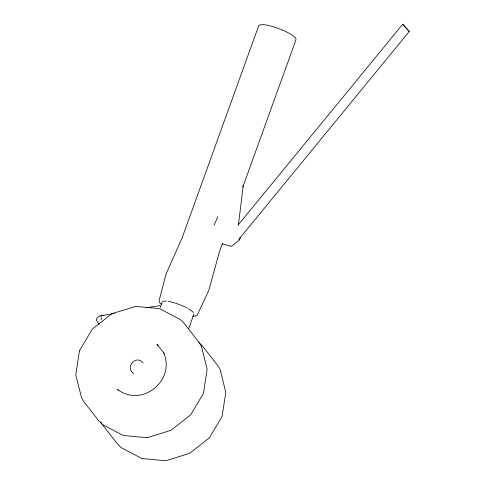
<?xml version="1.0" encoding="UTF-8"?>
<svg xmlns="http://www.w3.org/2000/svg" width="485" height="485" viewBox="0 0 485 485"><rect width="100%" height="100%" fill="white"/><g stroke="black" fill="none" stroke-linecap="round" stroke-linejoin="round"><path stroke-width="0.73" d="M101.068 315.856L101.238 319.736M238.42 224.979L243.276 185.173M240.196 237.323L239.911 239.22L239.281 240.093L231.551 246.331L222.136 243.876M160.365 307.266L162.366 301.731L164.342 301.021L166.397 301.191M188.738 328.509L193.982 313.977M222.439 243.494L219.353 252.042L208.78 290.424L197.086 315.462L194.649 316.281L192.557 316.117M242.761 187.198L296.002 39.697L295.62 37.872C289.133 32.046 280.627 29.221 272.521 26.457C268.096 25.578 263.3 23.559 258.851 25.341L182.202 237.686L166.088 273.952L159.086 300.73L159.601 302.719L161.808 304.55M214.085 225.21L217.795 216.789M238.062 225.107L402.689 24.25L403.083 24.535L409.219 31.507L238.832 239.39M102.632 315.571L114.448 313.449M146.209 307.751L159.62 305.689L160.753 306.623M103.263 315.565L101.571 315.201L98.788 316.487L96.739 318.336L96.388 319.979L99.122 324.41M168.453 301.367L173.86 302.64M174.564 302.882L179.462 304.55M180.159 304.792L185.428 307.096M186.088 307.381L187.265 308.048M188.441 308.715L193.618 312.401M402.689 24.25L403.538 25.293M198.941 342.555L202.469 345.993L217.104 364.726L220.111 369.249L225.786 392.323L222.106 416.409L209.35 437.84L189.787 453.263L165.949 460.75L141.917 458.537L121.268 447.679L117.285 443.684L102.65 424.945L100.886 421.95M403.926 25.711L409.219 31.507M158.092 345.647L156.982 344.283L164.36 353.674M143.002 362.871C136.23 354.208 124.548 367.206 133.618 373.511M118.182 390.304L117.449 389.394C141.644 408.024 175.758 380.592 163.706 352.886M79.455 350.794L75.781 374.881L81.541 397.712L84.008 401.907L98.637 420.647L102.626 424.648L123.275 435.506L147.307 437.712L171.138 430.231L190.708 414.802L203.464 393.371L207.137 369.285L201.469 346.211L198.462 341.695L183.827 322.955L180.293 319.518L159.407 308.593L135.618 306.453L111.865 313.692L92.326 329.072L79.455 350.794"/></g></svg>
